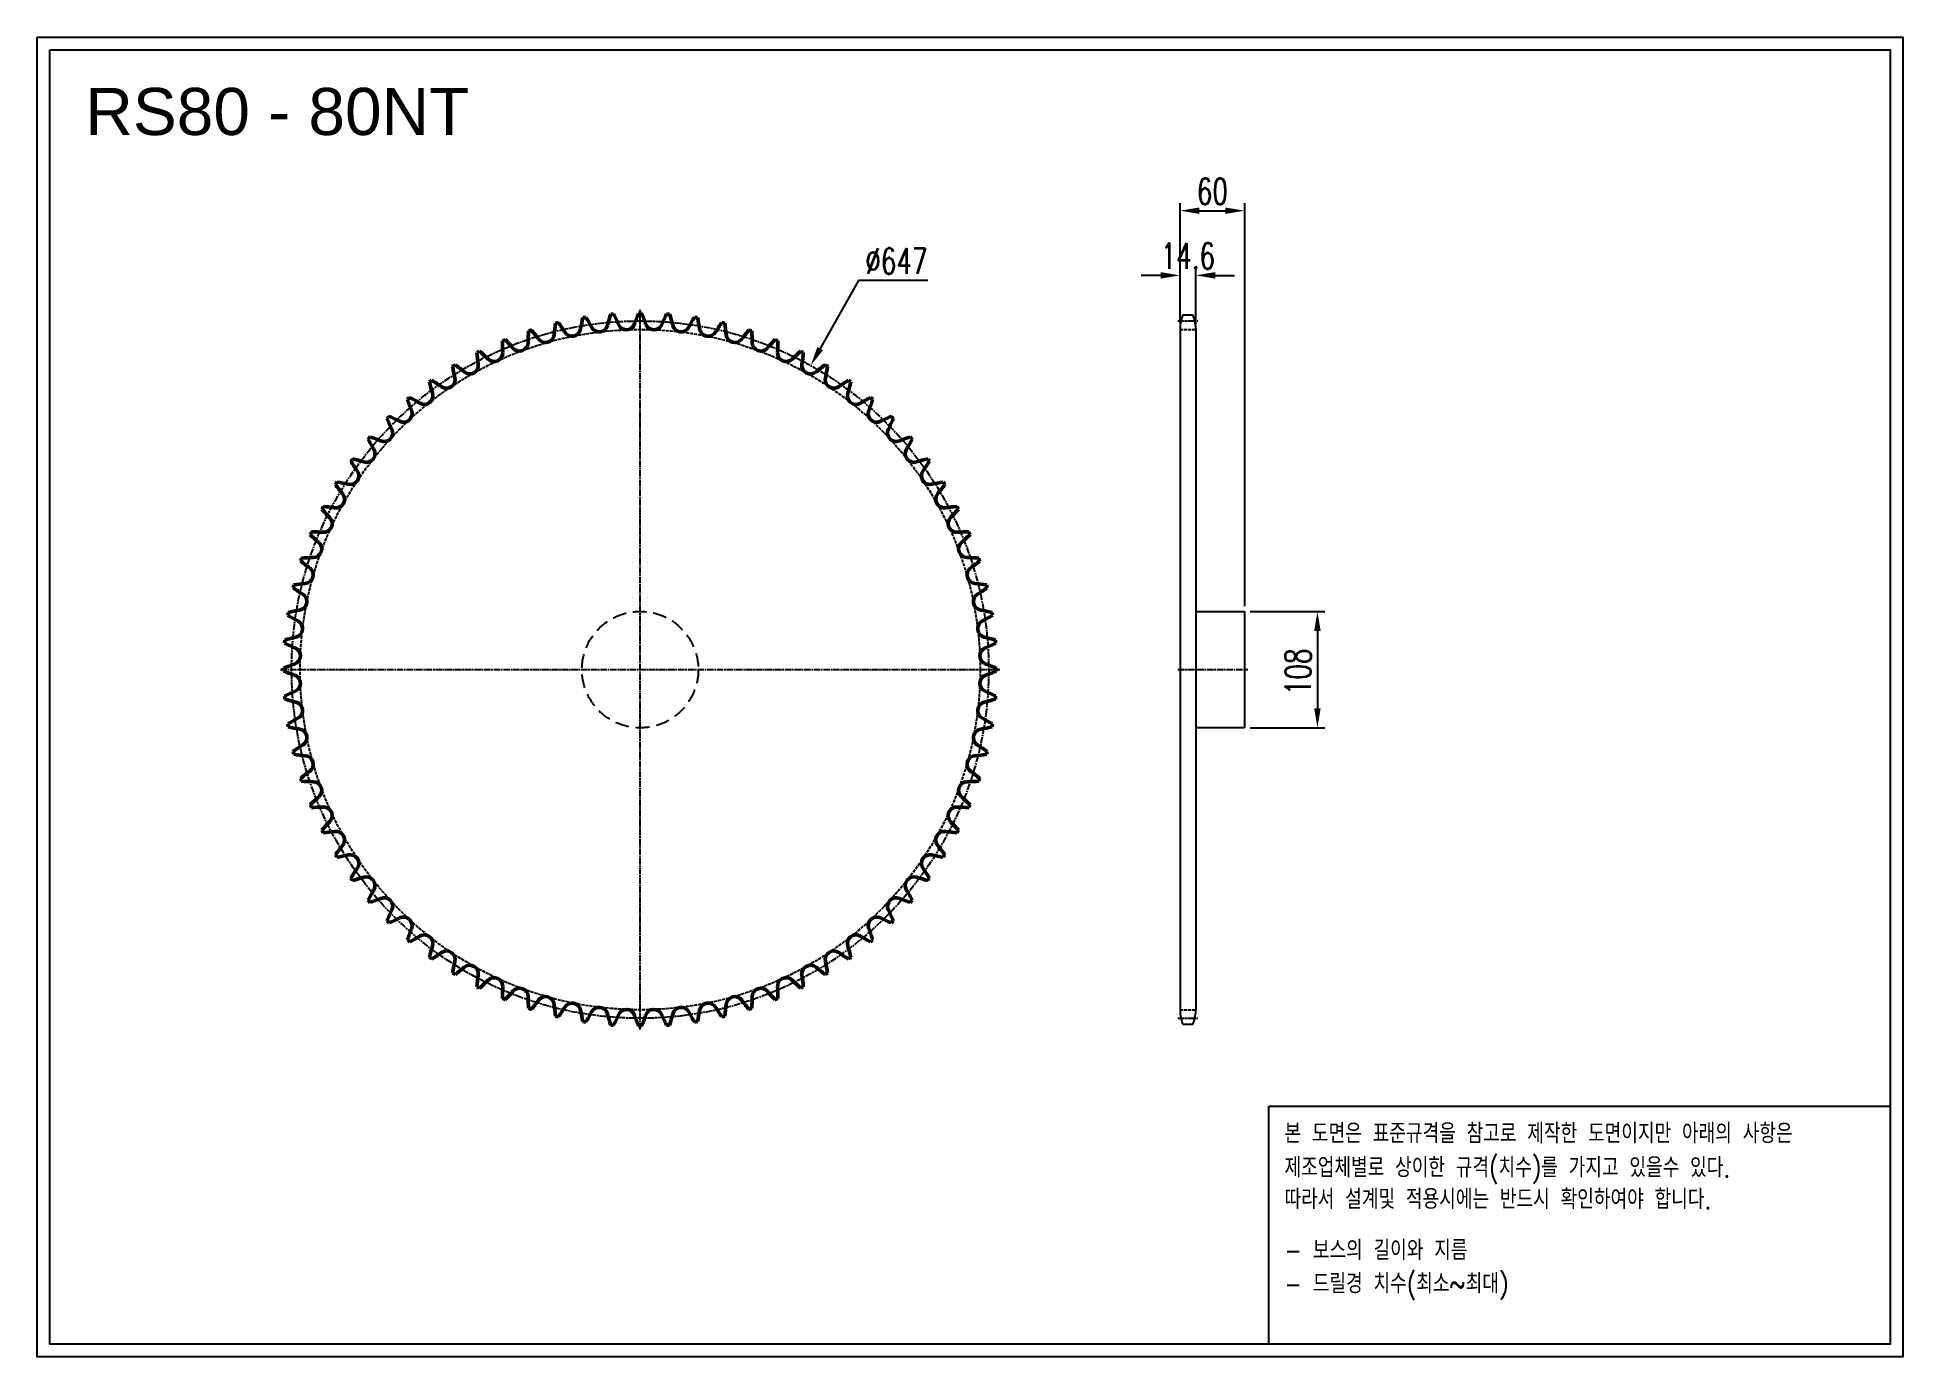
# Model space of a CAD drawing. Header units: millimetres. Extents: x -69295 to -67563, y 24798 to 26022.
import ezdxf

# ---------------------------------------------------------------- set-up
doc = ezdxf.new("R2010")
doc.units = ezdxf.units.MM
for name, pattern in [('AM_ISO02W050', [7.5, 6, -1.5]), ('AM_ISO02W050x2', [3.75, 3, -0.75]), ('AM_ISO08W050', [18, 12, -1.5, 3, -1.5]), ('AM_ISO08W050x2', [9, 6, -0.75, 1.5, -0.75]), ('HIDDEN', [9.525, 6.35, -3.175])]:
    doc.linetypes.add(name, pattern=pattern)
for name, color, linetype, lineweight in [('AM_0N', 7, 'Continuous', 50), ('AM_3N', 6, 'AM_ISO02W050', 25), ('AM_7', 4, 'AM_ISO08W050', 25), ('AM_7N', 4, 'AM_ISO08W050', 25)]:
    doc.layers.add(name, color=color, linetype=linetype, lineweight=lineweight)
doc.layers.add('HL', color=2, linetype='HIDDEN')
doc.layers.add('S-DIM', color=7, linetype='Continuous')
doc.styles.add('HAN', font='ROMANS.shx', dxfattribs={"width": 0.7, "bigfont": 'whgtxt.shx'})
doc.styles.add('HSG', font='SIMPLEX.shx', dxfattribs={"width": 0.7, "bigfont": 'HSG.shx'})
doc.styles.get("Standard").update_dxf_attribs({"font": 'arial.ttf'})
doc.dimstyles.new('APP36', dxfattribs={"dimscale": 10, "dimtxt": 2.4, "dimasz": 1.8, "dimexe": 0.7, "dimexo": 0.5, "dimgap": 0.6, "dimtad": 1, "dimtoh": 1, "dimdec": 1, "dimrnd": 0.01, "dimzin": 9, "dimdsep": 46, "dimtxsty": 'HSG', "dimcen": 0, "dimclrd": 1, "dimclre": 1, "dimclrt": 256, "dimazin": 2, "dimtp": 1, "dimtm": 1, "dimtfac": 0.5, "dimtdec": 1, "dimtofl": 0, "dimtmove": 0, "dimatfit": 3, "dimfxl": 0, "dimtvp": 1, "dimtolj": 2, "dimlwd": -1, "dimlwe": -1, "dimarcsym": 0})

# ---------------------------------------------------------------- blocks, each defined once
blk = doc.blocks.new('*D1')
at = {"layer": 'Defpoints', "color": 0, "transparency": 16777216}
for p in [(-68174, 25489.4), (-68174, 25381.4), (-68106.5, 25381.4)]:
    blk.add_point(p, dxfattribs=at)
at = {"layer": 'S-DIM', "color": 1, "transparency": 16777216}
for p, q in [((-68169, 25489.4), (-68099.5, 25489.4)), ((-68106.5, 25471.4), (-68106.5, 25399.4)), ((-68169, 25381.4), (-68099.5, 25381.4))]:
    blk.add_line(p, q, dxfattribs=at)
for points in [[(-68109.5, 25471.4), (-68103.5, 25471.4), (-68106.5, 25489.4)], [(-68109.5, 25399.4), (-68103.5, 25399.4), (-68106.5, 25381.4)]]:
    blk.add_solid(points, dxfattribs=at)
at = {"layer": 'S-DIM', "transparency": 16777216, "insert": (-68124.5, 25433.4), "char_height": 24, "attachment_point": 5, "rotation": 90, "style": 'HSG'}
blk.add_mtext('\\A2;108', dxfattribs=at)
blk = doc.blocks.new('*D2')
at = {"layer": 'Defpoints', "color": 0, "transparency": 16777216}
for p in [(-68219.4, 25801.2), (-68234, 25751.8), (-68219.4, 25751)]:
    blk.add_point(p, dxfattribs=at)
at = {"layer": 'S-DIM', "color": 1, "transparency": 16777216}
for p, q in [((-68252, 25801.2), (-68270, 25801.2)), ((-68234, 25756.8), (-68234, 25808.2)), ((-68219.4, 25756), (-68219.4, 25808.2)), ((-68201.4, 25801.2), (-68183.4, 25801.2))]:
    blk.add_line(p, q, dxfattribs=at)
for points in [[(-68252, 25804.2), (-68252, 25798.2), (-68234, 25801.2)], [(-68201.4, 25804.2), (-68201.4, 25798.2), (-68219.4, 25801.2)]]:
    blk.add_solid(points, dxfattribs=at)
at = {"layer": 'S-DIM', "transparency": 16777216, "insert": (-68226.7, 25819.2), "char_height": 24, "attachment_point": 5, "style": 'HSG'}
blk.add_mtext('\\A2;14.6', dxfattribs=at)
blk = doc.blocks.new('*D3')
at = {"layer": 'Defpoints', "color": 0, "transparency": 16777216}
for p in [(-68174, 25861.2), (-68234, 25751.8), (-68174, 25489.4)]:
    blk.add_point(p, dxfattribs=at)
at = {"layer": 'S-DIM', "color": 1, "transparency": 16777216}
for p, q in [((-68234, 25756.8), (-68234, 25868.2)), ((-68174, 25494.4), (-68174, 25868.2)), ((-68216, 25861.2), (-68192, 25861.2))]:
    blk.add_line(p, q, dxfattribs=at)
for points in [[(-68216, 25864.2), (-68216, 25858.2), (-68234, 25861.2)], [(-68192, 25864.2), (-68192, 25858.2), (-68174, 25861.2)]]:
    blk.add_solid(points, dxfattribs=at)
at = {"layer": 'S-DIM', "transparency": 16777216, "insert": (-68204, 25879.2), "char_height": 24, "attachment_point": 5, "style": 'HSG'}
blk.add_mtext('\\A2;60', dxfattribs=at)
blk = doc.blocks.new('*D4')
at = {"layer": 'Defpoints', "color": 0, "transparency": 16777216}
for p in [(-68576.8, 25717.5), (-68893.3, 25153.3)]:
    blk.add_point(p, dxfattribs=at)
at = {"layer": 'S-DIM', "color": 1, "transparency": 16777216}
for p, q in [((-68532.5, 25796.5), (-68568, 25733.2)), ((-68468.1, 25796.5), (-68532.5, 25796.5))]:
    blk.add_line(p, q, dxfattribs=at)
blk.add_solid([(-68570.6, 25734.7), (-68565.4, 25731.8), (-68576.8, 25717.5)], dxfattribs=at)
at = {"layer": 'S-DIM', "transparency": 16777216, "insert": (-68497.3, 25814.5), "char_height": 24, "attachment_point": 5, "style": 'HSG'}
blk.add_mtext('\\A2;∅647', dxfattribs=at)
blk = doc.blocks.new('notice1')
at = {"color": 4}
blk.add_lwpolyline([(-22142.12, 1735.9), (-22053.8, 1735.9), (-22053.8, 1702.07), (-22142.12, 1702.07)], close=True, dxfattribs=at)
at = {"color": 4, "style": 'HAN', "width": 0.8}
for s, p in [('본 도면은 표준규격을 참고로 제작한 도면이지만 아래의 사항은', (-22139.9, 1730.62)), ('제조업체별로 상이한 규격(치수)를 가지고 있을수 있다.', (-22139.9, 1725.78)), ('따라서 설계및 적용시에는 반드시 확인하여야 합니다.', (-22139.9, 1721.28)), ('- 보스의 길이와 지름', (-22139.9, 1714.03)), ('- 드릴경 치수(최소~최대)', (-22139.9, 1709.27))]:
    blk.add_text(s, height=2.7949, dxfattribs=at).set_placement(p)

msp = doc.modelspace()

# ---------------------------------------------------------------- linework, layer by layer
for p, q in [((-68231.24, 25764.51), (-68222.24, 25764.51)), ((-68234.04, 25751.81), (-68234.04, 25119.03)), ((-68219.44, 25751.81), (-68219.44, 25119.03)), ((-68219.44, 25489.42), (-68174.04, 25489.42)), ((-68174.04, 25489.42), (-68174.04, 25381.42)), ((-68174.04, 25381.42), (-68219.44, 25381.42)), ((-68231.24, 25106.33), (-68222.24, 25106.33))]:
    msp.add_line(p, q)
for points in [[(-69294.54, 26022.06), (-67563.34, 26022.06), (-67563.34, 24797.98), (-69294.54, 24797.98)], [(-69282.88, 26010.4), (-67575, 26010.4), (-67575, 24809.64), (-69282.88, 24809.64)]]:
    msp.add_lwpolyline(points, close=True)
for centre, start, end in [((-68203.84, 25751.81), 155.13196, 180), ((-68249.64, 25751.81), 0, 24.86804), ((-68203.84, 25119.03), 180, 204.86804), ((-68249.64, 25119.03), 335.13196, 0)]:
    msp.add_arc(centre, 30.2, start, end)
at = {"layer": 'AM_0N'}
for centre, radius, start, end in [((-68636.08, 25726.18), 156.26, 166.75525, 170.6875), ((-68735.07, 25435.42), 330.86, 98.76211, 99.23789), ((-68919.07, 25681.36), 156.26, 27.3125, 31.24475), ((-68613.58, 25717.52), 156.26, 162.25525, 166.1875), ((-68735.07, 25435.42), 330.86, 94.26211, 94.73789), ((-68899.2, 25695.04), 156.26, 22.8125, 26.74475), ((-68591.82, 25707.12), 156.26, 157.75525, 161.6875), ((-68735.07, 25435.42), 330.86, 89.76211, 90.23789), ((-68878.33, 25707.12), 156.26, 18.3125, 22.24475), ((-68570.94, 25695.04), 156.26, 153.25525, 157.1875), ((-68735.07, 25435.42), 330.86, 85.26211, 85.73789), ((-68856.57, 25717.52), 156.26, 13.8125, 17.74475), ((-68551.08, 25681.36), 156.26, 148.75525, 152.6875), ((-68735.07, 25435.42), 330.86, 80.76211, 81.23789), ((-68834.06, 25726.18), 156.26, 9.3125, 13.24475), ((-68682.79, 25738.09), 156.26, 175.75525, 179.6875), ((-68735.07, 25435.42), 330.86, 107.76211, 108.23789), ((-68955.28, 25649.55), 156.26, 36.3125, 40.24475), ((-68822.9, 25746.84), 8.02, 216.3125, 355.1875), ((-68659.2, 25733.05), 156.26, 171.25525, 175.1875), ((-68735.07, 25435.42), 330.86, 103.26211, 103.73789), ((-68937.8, 25666.17), 156.26, 31.8125, 35.74475), ((-68798.2, 25752.77), 8.02, 211.8125, 350.6875), ((-68773.1, 25756.74), 8.02, 207.3125, 346.1875), ((-68747.78, 25758.74), 8.02, 202.8125, 341.6875), ((-68722.37, 25758.74), 8.02, 198.3125, 337.1875), ((-68697.04, 25756.74), 8.02, 193.8125, 332.6875), ((-68671.95, 25752.77), 8.02, 189.3125, 328.1875), ((-68532.35, 25666.17), 156.26, 144.25525, 148.1875), ((-68735.07, 25435.42), 330.86, 76.26211, 76.73789), ((-68810.94, 25733.05), 156.26, 4.8125, 8.74475), ((-68647.24, 25746.84), 8.02, 184.8125, 323.6875), ((-68514.87, 25649.55), 156.26, 139.75525, 143.6875), ((-68735.07, 25435.42), 330.86, 71.76211, 72.23789), ((-68787.36, 25738.09), 156.26, 0.3125, 4.24475), ((-68735.07, 25435.42), 330.86, 116.76211, 117.23789), ((-68730.78, 25742.54), 156.26, 184.75525, 188.6875), ((-68986.06, 25612.47), 156.26, 45.3125, 49.24475), ((-68870.54, 25729.26), 8.02, 225.3125, 4.1875), ((-68735.07, 25435.42), 330.86, 112.26211, 112.73789), ((-68706.7, 25741.26), 156.26, 180.25525, 184.1875), ((-68971.4, 25631.62), 156.26, 40.8125, 44.74475), ((-68847.06, 25738.99), 8.02, 220.8125, 359.6875), ((-68623.08, 25738.99), 8.02, 180.3125, 319.1875), ((-68498.75, 25631.62), 156.26, 135.25525, 139.1875), ((-68735.07, 25435.42), 330.86, 67.26211, 67.73789), ((-68599.61, 25729.26), 8.02, 175.8125, 314.6875), ((-68763.45, 25741.26), 156.26, 355.8125, 359.74475), ((-68484.08, 25612.47), 156.26, 130.75525, 134.6875), ((-68735.07, 25435.42), 330.86, 62.76211, 63.23789), ((-68739.37, 25742.54), 156.26, 351.3125, 355.24475), ((-68735.07, 25435.42), 330.86, 121.26211, 121.73789), ((-68754.89, 25741.93), 156.26, 189.25525, 193.1875), ((-68999.18, 25592.23), 156.26, 49.8125, 53.74475), ((-68893.17, 25717.73), 8.02, 229.8125, 8.6875), ((-68576.97, 25717.73), 8.02, 171.3125, 310.1875), ((-68470.96, 25592.23), 156.26, 126.25525, 130.1875), ((-68735.07, 25435.42), 330.86, 58.26211, 58.73789), ((-68715.26, 25741.93), 156.26, 346.8125, 350.74475), ((-68935.39, 25689.52), 8.02, 238.8125, 17.6875), ((-68735.07, 25435.42), 330.86, 125.76211, 126.23789), ((-68778.88, 25739.43), 156.26, 193.75525, 197.6875), ((-69010.67, 25571.03), 156.26, 54.3125, 58.24475), ((-68914.84, 25704.45), 8.02, 234.3125, 13.1875), ((-68555.31, 25704.45), 8.02, 166.8125, 305.6875), ((-68459.48, 25571.03), 156.26, 121.75525, 125.6875), ((-68534.76, 25689.52), 8.02, 162.3125, 301.1875), ((-68691.27, 25739.43), 156.26, 342.3125, 346.24475), ((-68735.07, 25435.42), 330.86, 53.76211, 54.23789), ((-68954.71, 25673.02), 8.02, 243.3125, 22.1875), ((-68735.07, 25435.42), 330.86, 130.26211, 130.73789), ((-68802.6, 25735.06), 156.26, 198.25525, 202.1875), ((-69020.46, 25548.98), 156.26, 58.8125, 62.74475), ((-68449.69, 25548.98), 156.26, 117.25525, 121.1875), ((-68515.44, 25673.02), 8.02, 157.8125, 296.6875), ((-68667.55, 25735.06), 156.26, 337.8125, 341.74475), ((-68735.07, 25435.42), 330.86, 49.26211, 49.73789), ((-68972.67, 25655.06), 8.02, 247.8125, 26.6875), ((-68735.07, 25435.42), 330.86, 134.76211, 135.23789), ((-68825.9, 25728.84), 156.26, 202.75525, 206.6875), ((-69028.49, 25526.24), 156.26, 63.3125, 67.24475), ((-68441.66, 25526.24), 156.26, 112.75525, 116.6875), ((-68497.47, 25655.06), 8.02, 153.3125, 292.1875), ((-68644.25, 25728.84), 156.26, 333.3125, 337.24475), ((-68735.07, 25435.42), 330.86, 44.76211, 45.23789), ((-68989.17, 25635.74), 8.02, 252.3125, 31.1875), ((-68735.07, 25435.42), 330.86, 139.26211, 139.73789), ((-68848.64, 25720.81), 156.26, 207.25525, 211.1875), ((-69034.71, 25502.94), 156.26, 67.8125, 71.74475), ((-68435.43, 25502.94), 156.26, 108.25525, 112.1875), ((-68480.97, 25635.74), 8.02, 148.8125, 287.6875), ((-68621.51, 25720.81), 156.26, 328.8125, 332.74475), ((-68735.07, 25435.42), 330.86, 40.26211, 40.73789), ((-68735.07, 25435.42), 330.86, 143.76211, 144.23789), ((-68870.68, 25711.02), 156.26, 211.75525, 215.6875), ((-69039.09, 25479.22), 156.26, 72.3125, 76.24475), ((-68431.06, 25479.22), 156.26, 103.75525, 107.6875), ((-68599.47, 25711.02), 156.26, 324.3125, 328.24475), ((-68735.07, 25435.42), 330.86, 35.76211, 36.23789), ((-68735.07, 25435.42), 330.86, 148.26211, 148.73789), ((-68891.88, 25699.53), 156.26, 216.25525, 220.1875), ((-69041.59, 25455.24), 156.26, 76.8125, 80.74475), ((-69004.11, 25615.18), 8.02, 256.8125, 35.6875), ((-68466.04, 25615.18), 8.02, 144.3125, 283.1875), ((-68428.56, 25455.24), 156.26, 99.25525, 103.1875), ((-68578.26, 25699.53), 156.26, 319.8125, 323.74475), ((-68735.07, 25435.42), 330.86, 31.26211, 31.73789), ((-69017.38, 25593.52), 8.02, 261.3125, 40.1875), ((-68452.76, 25593.52), 8.02, 139.8125, 278.6875), ((-68735.07, 25435.42), 330.86, 152.76211, 153.23789), ((-68912.12, 25686.41), 156.26, 220.75525, 224.6875), ((-69028.92, 25570.88), 8.02, 265.8125, 44.6875), ((-69042.2, 25431.13), 156.26, 81.3125, 85.24475), ((-68427.95, 25431.13), 156.26, 94.75525, 98.6875), ((-68441.23, 25570.88), 8.02, 135.3125, 274.1875), ((-68558.02, 25686.41), 156.26, 315.3125, 319.24475), ((-68735.07, 25435.42), 330.86, 26.76211, 27.23789), ((-68735.07, 25435.42), 330.86, 157.26211, 157.73789), ((-68931.27, 25671.75), 156.26, 225.25525, 229.1875), ((-69040.91, 25407.04), 156.26, 85.8125, 89.74475), ((-69038.64, 25547.41), 8.02, 270.3125, 49.1875), ((-68429.23, 25407.04), 156.26, 90.25525, 94.1875), ((-68431.51, 25547.41), 8.02, 130.8125, 269.6875), ((-68538.88, 25671.75), 156.26, 310.8125, 314.74475), ((-68735.07, 25435.42), 330.86, 22.26211, 22.73789), ((-68735.07, 25435.42), 330.86, 161.76211, 162.23789), ((-68949.21, 25655.62), 156.26, 229.75525, 233.6875), ((-69037.74, 25383.14), 156.26, 90.3125, 94.24475), ((-68432.4, 25383.14), 156.26, 85.75525, 89.6875), ((-68520.94, 25655.62), 156.26, 306.3125, 310.24475), ((-68735.07, 25435.42), 330.86, 17.76211, 18.23789), ((-69046.49, 25523.25), 8.02, 274.8125, 53.6875), ((-68423.66, 25523.25), 8.02, 126.3125, 265.1875), ((-68735.07, 25435.42), 330.86, 166.26211, 166.73789), ((-68965.82, 25638.14), 156.26, 234.25525, 238.1875), ((-69032.71, 25359.55), 156.26, 94.8125, 98.74475), ((-69052.42, 25498.54), 8.02, 279.3125, 58.1875), ((-68417.73, 25498.54), 8.02, 121.8125, 260.6875), ((-68437.44, 25359.55), 156.26, 81.25525, 85.1875), ((-68504.32, 25638.14), 156.26, 301.8125, 305.74475), ((-68735.07, 25435.42), 330.86, 13.26211, 13.73789), ((-68735.07, 25435.42), 330.86, 170.76211, 171.23789), ((-68981.02, 25619.42), 156.26, 238.75525, 242.6875), ((-69025.84, 25336.43), 156.26, 99.3125, 103.24475), ((-68444.31, 25336.43), 156.26, 76.75525, 80.6875), ((-68489.13, 25619.42), 156.26, 297.3125, 301.24475), ((-68735.07, 25435.42), 330.86, 8.76211, 9.23789), ((-69056.4, 25473.45), 8.02, 283.8125, 62.6875), ((-68413.75, 25473.45), 8.02, 117.3125, 256.1875), ((-68735.07, 25435.42), 330.86, 175.26211, 175.73789), ((-68994.7, 25599.55), 156.26, 243.25525, 247.1875), ((-69017.18, 25313.92), 156.26, 103.8125, 107.74475), ((-69058.39, 25448.12), 8.02, 288.3125, 67.1875), ((-68411.76, 25448.12), 8.02, 112.8125, 251.6875), ((-68452.97, 25313.92), 156.26, 72.25525, 76.1875), ((-68475.45, 25599.55), 156.26, 292.8125, 296.74475), ((-68735.07, 25435.42), 330.86, 4.26211, 4.73789), ((-69006.77, 25292.16), 156.26, 108.3125, 112.24475), ((-68735.07, 25435.42), 330.86, 179.76211, 180.23789), ((-69006.77, 25578.68), 156.26, 247.75525, 251.6875), ((-68463.37, 25292.16), 156.26, 67.75525, 71.6875), ((-68463.37, 25578.68), 156.26, 288.3125, 292.24475), ((-68735.07, 25435.42), 330.86, 359.76211, 0.23789), ((-68994.7, 25271.29), 156.26, 112.8125, 116.74475), ((-69058.39, 25422.72), 8.02, 292.8125, 71.6875), ((-68411.76, 25422.72), 8.02, 108.3125, 247.1875), ((-68475.45, 25271.29), 156.26, 63.25525, 67.1875), ((-68735.07, 25435.42), 330.86, 184.26211, 184.73789), ((-69017.18, 25556.92), 156.26, 252.25525, 256.1875), ((-69056.4, 25397.39), 8.02, 297.3125, 76.1875), ((-68413.75, 25397.39), 8.02, 103.8125, 242.6875), ((-68452.97, 25556.92), 156.26, 283.8125, 287.74475), ((-68735.07, 25435.42), 330.86, 355.26211, 355.73789), ((-68981.02, 25251.42), 156.26, 117.3125, 121.24475), ((-68735.07, 25435.42), 330.86, 188.76211, 189.23789), ((-69025.84, 25534.41), 156.26, 256.75525, 260.6875), ((-69052.42, 25372.3), 8.02, 301.8125, 80.6875), ((-68417.73, 25372.3), 8.02, 99.3125, 238.1875), ((-68444.31, 25534.41), 156.26, 279.3125, 283.24475), ((-68489.13, 25251.42), 156.26, 58.75525, 62.6875), ((-68735.07, 25435.42), 330.86, 350.76211, 351.23789), ((-68965.82, 25232.69), 156.26, 121.8125, 125.74475), ((-68504.32, 25232.69), 156.26, 54.25525, 58.1875), ((-68735.07, 25435.42), 330.86, 193.26211, 193.73789), ((-69032.71, 25511.29), 156.26, 261.25525, 265.1875), ((-69046.49, 25347.59), 8.02, 306.3125, 85.1875), ((-68423.66, 25347.59), 8.02, 94.8125, 233.6875), ((-68437.44, 25511.29), 156.26, 274.8125, 278.74475), ((-68735.07, 25435.42), 330.86, 346.26211, 346.73789), ((-68949.21, 25215.22), 156.26, 126.3125, 130.24475), ((-68735.07, 25435.42), 330.86, 197.76211, 198.23789), ((-69037.74, 25487.7), 156.26, 265.75525, 269.6875), ((-69038.64, 25323.43), 8.02, 310.8125, 89.6875), ((-68431.51, 25323.43), 8.02, 90.3125, 229.1875), ((-68432.4, 25487.7), 156.26, 270.3125, 274.24475), ((-68520.94, 25215.22), 156.26, 49.75525, 53.6875), ((-68735.07, 25435.42), 330.86, 341.76211, 342.23789), ((-68931.27, 25199.09), 156.26, 130.8125, 134.74475), ((-68538.88, 25199.09), 156.26, 45.25525, 49.1875), ((-68735.07, 25435.42), 330.86, 202.26211, 202.73789), ((-69040.91, 25463.8), 156.26, 270.25525, 274.1875), ((-68912.12, 25184.43), 156.26, 135.3125, 139.24475), ((-69028.92, 25299.96), 8.02, 315.3125, 94.1875), ((-68441.23, 25299.96), 8.02, 85.8125, 224.6875), ((-68558.02, 25184.43), 156.26, 40.75525, 44.6875), ((-68429.23, 25463.8), 156.26, 265.8125, 269.74475), ((-68735.07, 25435.42), 330.86, 337.26211, 337.73789), ((-68735.07, 25435.42), 330.86, 206.76211, 207.23789), ((-69042.2, 25439.71), 156.26, 274.75525, 278.6875), ((-69017.38, 25277.32), 8.02, 319.8125, 98.6875), ((-68452.76, 25277.32), 8.02, 81.3125, 220.1875), ((-68427.95, 25439.71), 156.26, 261.3125, 265.24475), ((-68735.07, 25435.42), 330.86, 332.76211, 333.23789), ((-68891.88, 25171.31), 156.26, 139.8125, 143.74475), ((-68735.07, 25435.42), 330.86, 211.26211, 211.73789), ((-69041.59, 25415.6), 156.26, 279.25525, 283.1875), ((-69004.11, 25255.66), 8.02, 324.3125, 103.1875), ((-68466.04, 25255.66), 8.02, 76.8125, 215.6875), ((-68428.56, 25415.6), 156.26, 256.8125, 260.74475), ((-68578.26, 25171.31), 156.26, 36.25525, 40.1875), ((-68735.07, 25435.42), 330.86, 328.26211, 328.73789), ((-68870.68, 25159.82), 156.26, 144.3125, 148.24475), ((-68735.07, 25435.42), 330.86, 215.76211, 216.23789), ((-69039.09, 25391.62), 156.26, 283.75525, 287.6875), ((-68989.17, 25235.1), 8.02, 328.8125, 107.6875), ((-68480.97, 25235.1), 8.02, 72.3125, 211.1875), ((-68431.06, 25391.62), 156.26, 252.3125, 256.24475), ((-68599.47, 25159.82), 156.26, 31.75525, 35.6875), ((-68735.07, 25435.42), 330.86, 323.76211, 324.23789), ((-68848.64, 25150.03), 156.26, 148.8125, 152.74475), ((-68972.67, 25215.78), 8.02, 333.3125, 112.1875), ((-68497.47, 25215.78), 8.02, 67.8125, 206.6875), ((-68621.51, 25150.03), 156.26, 27.25525, 31.1875), ((-68735.07, 25435.42), 330.86, 220.26211, 220.73789), ((-69034.71, 25367.9), 156.26, 288.25525, 292.1875), ((-68825.9, 25142), 156.26, 153.3125, 157.24475), ((-68644.25, 25142), 156.26, 22.75525, 26.6875), ((-68435.43, 25367.9), 156.26, 247.8125, 251.74475), ((-68735.07, 25435.42), 330.86, 319.26211, 319.73789), ((-68735.07, 25435.42), 330.86, 224.76211, 225.23789), ((-69028.49, 25344.6), 156.26, 292.75525, 296.6875), ((-68954.71, 25197.82), 8.02, 337.8125, 116.6875), ((-68802.6, 25135.78), 156.26, 157.8125, 161.74475), ((-68935.39, 25181.32), 8.02, 342.3125, 121.1875), ((-68534.76, 25181.32), 8.02, 58.8125, 197.6875), ((-68515.44, 25197.82), 8.02, 63.3125, 202.1875), ((-68667.55, 25135.78), 156.26, 18.25525, 22.1875), ((-68441.66, 25344.6), 156.26, 243.3125, 247.24475), ((-68735.07, 25435.42), 330.86, 314.76211, 315.23789), ((-68735.07, 25435.42), 330.86, 229.26211, 229.73789), ((-69020.46, 25321.85), 156.26, 297.25525, 301.1875), ((-68778.88, 25131.41), 156.26, 162.3125, 166.24475), ((-69010.67, 25299.81), 156.26, 301.75525, 305.6875), ((-68914.84, 25166.38), 8.02, 346.8125, 125.6875), ((-68555.31, 25166.38), 8.02, 54.3125, 193.1875), ((-68459.48, 25299.81), 156.26, 234.3125, 238.24475), ((-68691.27, 25131.41), 156.26, 13.75525, 17.6875), ((-68449.69, 25321.85), 156.26, 238.8125, 242.74475), ((-68735.07, 25435.42), 330.86, 310.26211, 310.73789), ((-68735.07, 25435.42), 330.86, 233.76211, 234.23789), ((-68754.89, 25128.91), 156.26, 166.8125, 170.74475), ((-68999.18, 25278.61), 156.26, 306.25525, 310.1875), ((-68893.17, 25153.11), 8.02, 351.3125, 130.1875), ((-68576.97, 25153.11), 8.02, 49.8125, 188.6875), ((-68470.96, 25278.61), 156.26, 229.8125, 233.74475), ((-68715.26, 25128.91), 156.26, 9.25525, 13.1875), ((-68735.07, 25435.42), 330.86, 305.76211, 306.23789), ((-68735.07, 25435.42), 330.86, 238.26211, 238.73789), ((-68730.78, 25128.3), 156.26, 171.3125, 175.24475), ((-68735.07, 25435.42), 330.86, 242.76211, 243.23789), ((-68986.06, 25258.37), 156.26, 310.75525, 314.6875), ((-68870.54, 25141.58), 8.02, 355.8125, 134.6875), ((-68706.7, 25129.58), 156.26, 175.8125, 179.74475), ((-68971.4, 25239.22), 156.26, 315.25525, 319.1875), ((-68847.06, 25131.85), 8.02, 0.3125, 139.1875), ((-68623.08, 25131.85), 8.02, 40.8125, 179.6875), ((-68498.75, 25239.22), 156.26, 220.8125, 224.74475), ((-68599.61, 25141.58), 8.02, 45.3125, 184.1875), ((-68763.45, 25129.58), 156.26, 0.25525, 4.1875), ((-68484.08, 25258.37), 156.26, 225.3125, 229.24475), ((-68735.07, 25435.42), 330.86, 296.76211, 297.23789), ((-68739.37, 25128.3), 156.26, 4.75525, 8.6875), ((-68735.07, 25435.42), 330.86, 301.26211, 301.73789), ((-68735.07, 25435.42), 330.86, 247.26211, 247.73789), ((-68682.79, 25132.75), 156.26, 180.3125, 184.24475), ((-68735.07, 25435.42), 330.86, 251.76211, 252.23789), ((-68955.28, 25221.29), 156.26, 319.75525, 323.6875), ((-68822.9, 25124), 8.02, 4.8125, 143.6875), ((-68659.2, 25137.78), 156.26, 184.8125, 188.74475), ((-68937.8, 25204.67), 156.26, 324.25525, 328.1875), ((-68798.2, 25118.07), 8.02, 9.3125, 148.1875), ((-68773.1, 25114.1), 8.02, 13.8125, 152.6875), ((-68747.78, 25112.1), 8.02, 18.3125, 157.1875), ((-68722.37, 25112.1), 8.02, 22.8125, 161.6875), ((-68697.04, 25114.1), 8.02, 27.3125, 166.1875), ((-68671.95, 25118.07), 8.02, 31.8125, 170.6875), ((-68532.35, 25204.67), 156.26, 211.8125, 215.74475), ((-68810.94, 25137.78), 156.26, 351.25525, 355.1875), ((-68647.24, 25124), 8.02, 36.3125, 175.1875), ((-68514.87, 25221.29), 156.26, 216.3125, 220.24475), ((-68735.07, 25435.42), 330.86, 287.76211, 288.23789), ((-68787.36, 25132.75), 156.26, 355.75525, 359.6875), ((-68735.07, 25435.42), 330.86, 292.26211, 292.73789), ((-68735.07, 25435.42), 330.86, 256.26211, 256.73789), ((-68636.08, 25144.65), 156.26, 189.3125, 193.24475), ((-68735.07, 25435.42), 330.86, 260.76211, 261.23789), ((-68919.07, 25189.48), 156.26, 328.75525, 332.6875), ((-68613.58, 25153.32), 156.26, 193.8125, 197.74475), ((-68735.07, 25435.42), 330.86, 265.26211, 265.73789), ((-68899.2, 25175.8), 156.26, 333.25525, 337.1875), ((-68591.82, 25163.72), 156.26, 198.3125, 202.24475), ((-68735.07, 25435.42), 330.86, 269.76211, 270.23789), ((-68878.33, 25163.72), 156.26, 337.75525, 341.6875), ((-68570.94, 25175.8), 156.26, 202.8125, 206.74475), ((-68735.07, 25435.42), 330.86, 274.26211, 274.73789), ((-68856.57, 25153.32), 156.26, 342.25525, 346.1875), ((-68551.08, 25189.48), 156.26, 207.3125, 211.24475), ((-68735.07, 25435.42), 330.86, 278.76211, 279.23789), ((-68834.06, 25144.65), 156.26, 346.75525, 350.6875), ((-68735.07, 25435.42), 330.86, 283.26211, 283.73789)]:
    msp.add_arc(centre, radius, start, end, dxfattribs=at)
at = {"layer": 'AM_3N', "linetype": 'AM_ISO02W050x2'}
for p, q in [((-68234.04, 25750.97), (-68219.44, 25750.97)), ((-68234.04, 25119.87), (-68219.44, 25119.87))]:
    msp.add_line(p, q, dxfattribs=at)
msp.add_circle((-68735.07, 25435.42), 315.55, dxfattribs=at)
at = {"layer": 'AM_7', "linetype": 'AM_ISO08W050x2'}
for p, q in [((-68235.98, 25758.91), (-68217.5, 25758.91)), ((-68235.98, 25435.42), (-68171.23, 25435.42)), ((-68235.98, 25111.93), (-68217.5, 25111.93))]:
    msp.add_line(p, q, dxfattribs=at)
msp.add_circle((-68735.07, 25435.42), 323.49, dxfattribs=at)
at = {"layer": 'AM_7N', "linetype": 'AM_ISO08W050x2'}
for p, q in [((-68735.07, 25101.56), (-68735.07, 25769.28)), ((-69068.93, 25435.42), (-68401.22, 25435.42))]:
    msp.add_line(p, q, dxfattribs=at)
at = {"layer": 'HL', "ltscale": 2}
msp.add_circle((-68735.07, 25435.42), 54, dxfattribs=at)

# ---------------------------------------------------------------- block references
at = {"xscale": 6.527910445055999, "yscale": 6.527910445055999, "zscale": 6.527910445055999}
msp.add_blockref('notice1', (76390.21, 13698.7), dxfattribs=at)

# ---------------------------------------------------------------- texts
msp.add_text('RS80 - 80NT', height=43.7171).set_placement((-69249.95, 25931.42))

# ---------------------------------------------------------------- dimensions: what is measured, and where the dimension line sits
at = {"layer": 'S-DIM'}
dim = msp.add_linear_dim(base=(-68174.04, 25861.22), p1=(-68234.04, 25751.81), p2=(-68174.04, 25489.42), dimstyle='APP36', dxfattribs=at)
dim.commit()
dim.dimension.update_dxf_attribs({"geometry": '*D3', "text_midpoint": (-68204.04, 25879.22)})
dim = msp.add_diameter_dim_2p(p1=(-68893.35, 25153.3), p2=(-68576.8, 25717.54), dimstyle='APP36', dxfattribs=at)
dim.commit()
dim.dimension.update_dxf_attribs({"geometry": '*D4', "text_midpoint": (-68497.33, 25796.46), "dimtype": 131})
dim = msp.add_linear_dim(base=(-68219.44, 25801.22), p1=(-68234.04, 25751.81), p2=(-68219.44, 25750.97), dimstyle='APP36', dxfattribs=at)
dim.commit()
dim.dimension.update_dxf_attribs({"geometry": '*D2', "text_midpoint": (-68226.74, 25801.22), "dimtype": 128})
dim = msp.add_linear_dim(base=(-68106.45, 25381.42), p1=(-68174.04, 25489.42), p2=(-68174.04, 25381.42), angle=90, dimstyle='APP36', dxfattribs=at)
dim.commit()
dim.dimension.update_dxf_attribs({"geometry": '*D1', "text_midpoint": (-68106.45, 25433.38), "dimtype": 128})

doc.saveas('drawing.dxf')
